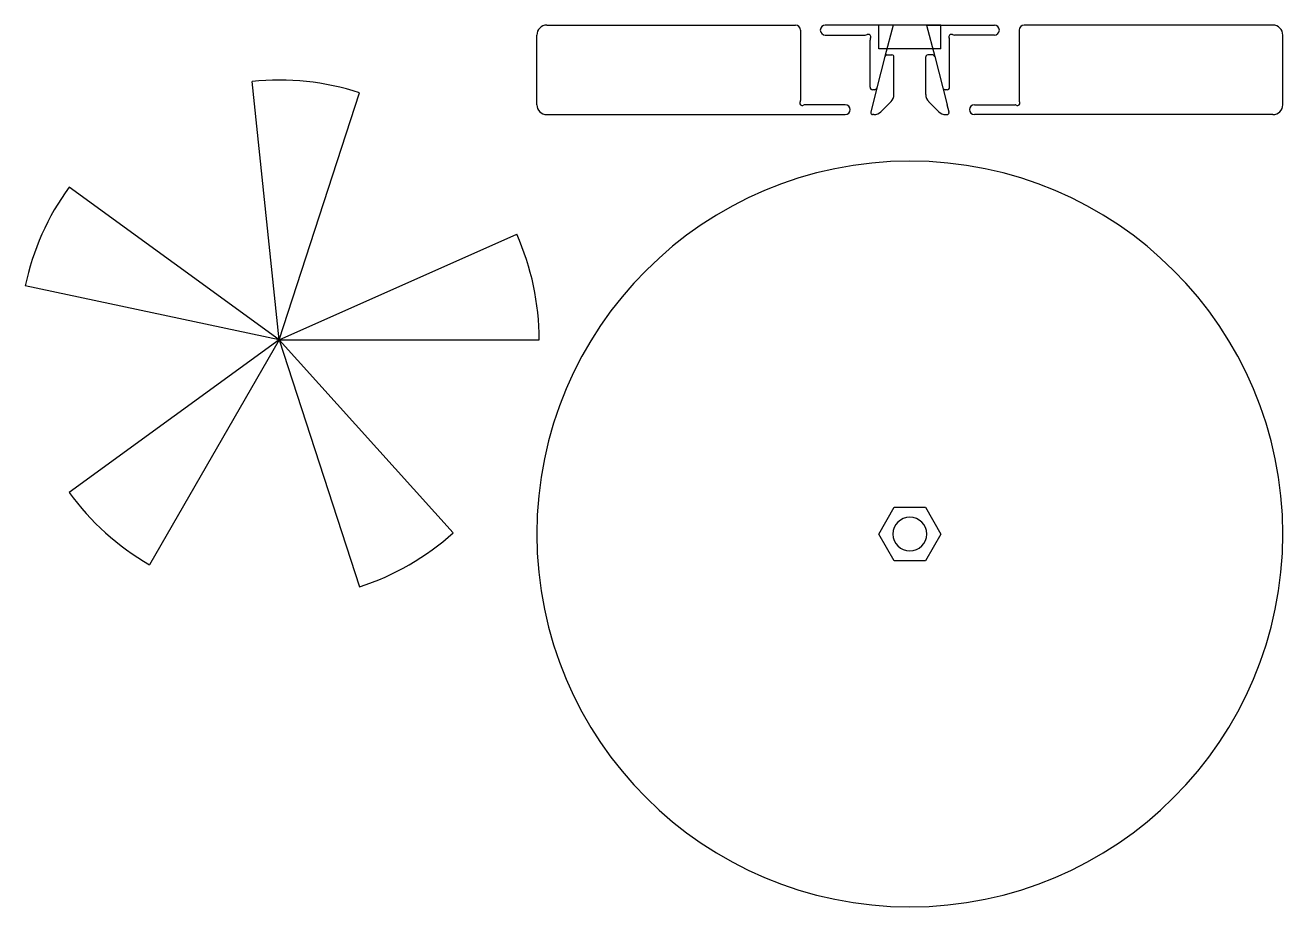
# Model space of a CAD drawing. Header units: inches. Extents: x -3.5 to 1.48, y -1.48 to 2.02.
import ezdxf

# ---------------------------------------------------------------- set-up
doc = ezdxf.new("R2010")
doc.units = ezdxf.units.IN
doc.layers.get('0').update_dxf_attribs({"linetype": 'CONTINUOUS'})
for name, color, linetype in [('1', 7, 'CONTINUOUS'), ('3', 7, 'CONTINUOUS'), ('4', 7, 'CONTINUOUS'), ('5', 7, 'CONTINUOUS'), ('6', 7, 'CONTINUOUS')]:
    doc.layers.add(name, color=color, linetype=linetype)

msp = doc.modelspace()

# ---------------------------------------------------------------- linework, layer by layer
at = {"color": 0, "linetype": 'CONTINUOUS'}
for start, end in [(360, 180), (180, 360)]:
    msp.add_arc((0, 0), 1.4764, start, end, dxfattribs=at)
at = {"layer": '1', "color": 1, "linetype": 'CONTINUOUS'}
for p, q in [((-1.437, 2.015), (-0.4528, 2.015)), ((-0.4331, 1.9954), (-0.4331, 1.7167)), ((0.4331, 1.9954), (0.4331, 1.7167)), ((1.437, 2.015), (0.4528, 2.015)), ((-1.4764, 1.7001), (-1.4764, 1.9757)), ((1.4764, 1.7001), (1.4764, 1.9757)), ((-0.2559, 1.7001), (-0.4164, 1.7001)), ((0.2559, 1.7001), (0.4164, 1.7001)), ((-1.437, 1.6607), (-0.2559, 1.6607)), ((1.437, 1.6607), (0.2559, 1.6607))]:
    msp.add_line(p, q, dxfattribs=at)
for centre, radius, start, end in [((-1.437, 1.9757), 0.0394, 90, 180), ((-0.4528, 1.9954), 0.0197, 360, 90), ((0.4528, 1.9954), 0.0197, 90, 180), ((1.437, 1.9757), 0.0394, 360, 90), ((-1.437, 1.7001), 0.0394, 180, 270), ((-0.4261, 1.707), 0.00984, 146.8542, 225), ((-0.4409, 1.7167), 0.00787, 326.8542, 360), ((-0.4261, 1.707), 0.00984, 225, 303.1458), ((-0.4164, 1.6922), 0.00787, 90, 123.1458), ((-0.2559, 1.6804), 0.0197, 360, 90), ((0.2559, 1.6804), 0.0197, 90, 180), ((0.4164, 1.6922), 0.00787, 56.8542, 90), ((0.4261, 1.707), 0.00984, 236.8542, 315), ((0.4409, 1.7167), 0.00787, 180, 213.1458), ((0.4261, 1.707), 0.00984, 315, 33.1458), ((1.437, 1.7001), 0.0394, 270, 360), ((-0.2559, 1.6804), 0.0197, 270, 360), ((0.2559, 1.6804), 0.0197, 180, 270)]:
    msp.add_arc(centre, radius, start, end, dxfattribs=at)
at = {"layer": '3', "color": 3, "linetype": 'CONTINUOUS'}
for p, q in [((-0.091, 1.8969), (-0.0709, 1.8969)), ((0.091, 1.8969), (0.0709, 1.8969)), ((-0.0986, 1.891), (-0.1304, 1.7665)), ((-0.063, 1.74), (-0.063, 1.8891)), ((0.063, 1.74), (0.063, 1.8891)), ((0.0986, 1.891), (0.1304, 1.7665)), ((-0.1304, 1.7665), (-0.155, 1.6705)), ((0.1304, 1.7665), (0.1474, 1.7001)), ((-0.0745, 1.7122), (-0.1145, 1.6722)), ((0.0745, 1.7122), (0.1145, 1.6722)), ((0.155, 1.6705), (0.1474, 1.7001)), ((-0.1423, 1.6607), (-0.1473, 1.6607)), ((0.1423, 1.6607), (0.1473, 1.6607))]:
    msp.add_line(p, q, dxfattribs=at)
for centre, radius, start, end in [((-0.091, 1.8891), 0.00787, 90, 165.6646), ((-0.0709, 1.8891), 0.00787, 360, 90), ((0.0709, 1.8891), 0.00787, 90, 180), ((0.091, 1.8891), 0.00787, 14.3354, 90), ((-0.1024, 1.74), 0.0394, 315, 0), ((0.1024, 1.74), 0.0394, 180, 225), ((-0.1473, 1.6686), 0.00787, 165.6646, 270), ((-0.1423, 1.7001), 0.0394, 270, 315), ((0.1423, 1.7001), 0.0394, 225, 270), ((0.1473, 1.6686), 0.00787, 270, 14.3354)]:
    msp.add_arc(centre, radius, start, end, dxfattribs=at)
at = {"layer": '4', "color": 4, "linetype": 'CONTINUOUS'}
for p, q in [((-0.1227, 1.9206), (-0.1227, 2.015)), ((0.1227, 2.015), (-0.1227, 2.015)), ((0.1227, 1.9206), (0.1227, 2.015)), ((0.1227, 1.9206), (-0.1227, 1.9206)), ((-0.1227, 0), (-0.0614, 0.1063)), ((-0.0614, 0.1063), (0.0614, 0.1063)), ((0.0614, 0.1063), (0.1227, 0)), ((-0.0614, -0.1063), (-0.1227, 0)), ((0.1227, 0), (0.0614, -0.1063)), ((0.0614, -0.1063), (-0.0614, -0.1063))]:
    msp.add_line(p, q, dxfattribs=at)
for start, end in [(360, 180), (180, 360)]:
    msp.add_arc((0, 0), 0.0669, start, end, dxfattribs=at)
at = {"layer": '5', "color": 5, "linetype": 'CONTINUOUS'}
for p, q in [((-0.0654, 2.015), (-0.3346, 2.015)), ((-0.0654, 2.015), (-0.0986, 1.891)), ((0.0654, 2.015), (0.3346, 2.015)), ((0.0654, 2.015), (0.0986, 1.891)), ((-0.3346, 1.9757), (-0.1772, 1.9757)), ((-0.1575, 1.769), (-0.1575, 1.956)), ((0.1575, 1.769), (0.1575, 1.956)), ((0.3346, 1.9757), (0.1772, 1.9757)), ((-0.14, 1.7591), (-0.1476, 1.7591)), ((0.1476, 1.7591), (0.14, 1.7591))]:
    msp.add_line(p, q, dxfattribs=at)
for centre, radius, start, end in [((-0.3346, 1.9954), 0.0197, 90, 180), ((-0.3346, 1.9954), 0.0197, 180, 270), ((0.3346, 1.9954), 0.0197, 360, 90), ((0.3346, 1.9954), 0.0197, 270, 360), ((-0.1772, 1.9954), 0.0197, 270, 295.5288), ((-0.1644, 1.9687), 0.00984, 45, 115.5288), ((-0.1644, 1.9687), 0.00984, 334.4712, 45), ((-0.1378, 1.956), 0.0197, 154.4712, 180), ((0.1644, 1.9687), 0.00984, 135, 205.5288), ((0.1378, 1.956), 0.0197, 0, 25.5288), ((0.1644, 1.9687), 0.00984, 64.4712, 135), ((0.1772, 1.9954), 0.0197, 244.4712, 270), ((-0.1476, 1.769), 0.00984, 180, 270), ((-0.14, 1.769), 0.00984, 270, 345.6646), ((0.14, 1.769), 0.00984, 194.3354, 270), ((0.1476, 1.769), 0.00984, 270, 360)]:
    msp.add_arc(centre, radius, start, end, dxfattribs=at)
at = {"layer": '6', "color": 6, "linetype": 'CONTINUOUS'}
for q in [(-2.6031, 1.7919), (-2.1777, 1.7472), (-3.3277, 1.3736), (-1.556, 1.1874), (-3.5017, 0.9829), (-3.3277, 0.1644), (-3.0099, -0.1217), (-1.467, 0.769), (-2.1777, -0.2092), (-1.8073, 0.0046)]:
    msp.add_line((-2.4956, 0.769), q, dxfattribs=at)
for start, end in [(72, 96), (144, 168), (360, 24), (216, 240), (288, 312)]:
    msp.add_arc((-2.4956, 0.769), 1.0285, start, end, dxfattribs=at)

doc.saveas('drawing.dxf')
